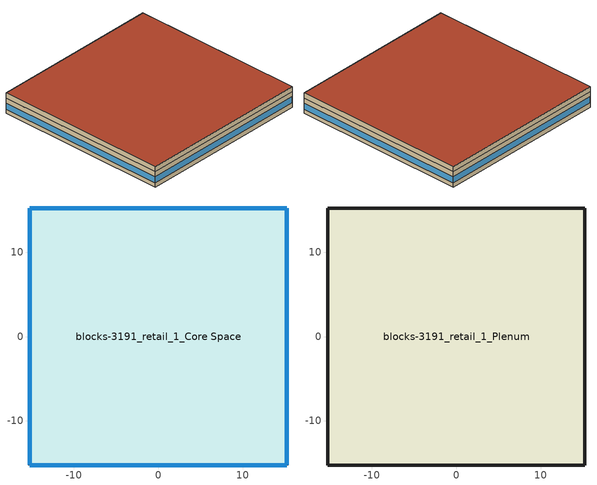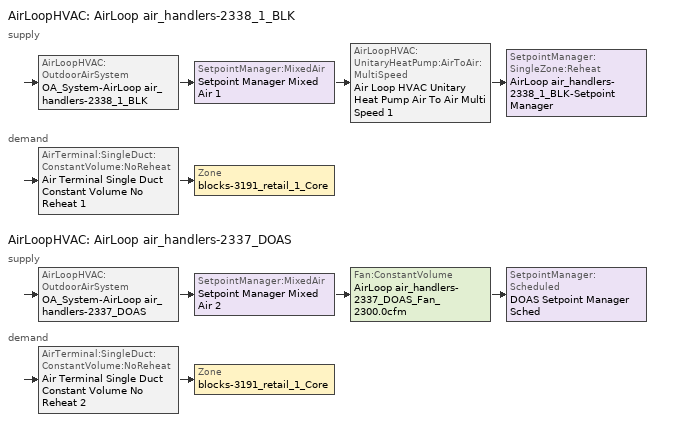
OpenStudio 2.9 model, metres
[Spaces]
blocks-3191_retail_1_Core Space
 floor ground (Construction Ffactor Ground Floor 2): -15.24,-15.24 -15.24,15.24 15.24,15.24 15.24,-15.24 z0
 wall outside (Siding_Steel_Frame_Wall): -15.24,15.24 -15.24,-15.24 15.24,-15.24 15.24,15.24 -15.24,15.24 z0:2.74
 window (fenestration_2.55521835_0.6_0.379): -15.24,15.21 -15.24,-15.21 / 15.21,15.24 -15.21,15.24 / 15.24,-15.21 15.24,15.21 / -15.21,-15.24 15.21,-15.24 z0.76:1.86
blocks-3191_retail_1_Plenum
 floor to blocks-3191_retail_1_Core Space: -15.24,-15.24 -15.24,15.24 15.24,15.24 15.24,-15.24 z2.74
 wall outside (Siding_Steel_Frame_Wall): -15.24,15.24 -15.24,-15.24 15.24,-15.24 15.24,15.24 -15.24,15.24 z2.74:3.66
 roof outside: 15.24,-15.24 15.24,15.24 -15.24,15.24 -15.24,-15.24 z3.66
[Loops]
AirLoopHVAC 'AirLoop air_handlers-2338_1_BLK'
 supply: AirLoopHVAC:OutdoorAirSystem 'OA_System-AirLoop air_handlers-2338_1_BLK' > SetpointManager:MixedAir 'Setpoint Manager Mixed Air 1' > AirLoopHVAC:UnitaryHeatPump:AirToAir:MultiSpeed 'Air Loop HVAC Unitary Heat Pump Air To Air Multi Speed 1' > SetpointManager:SingleZone:Reheat 'AirLoop air_handlers-2338_1_BLK-Setpoint Manager'
 demand: AirTerminal:SingleDuct:ConstantVolume:NoReheat 'Air Terminal Single Duct Constant Volume No Reheat 1' > Zone 'blocks-3191_retail_1_Core'
AirLoopHVAC 'AirLoop air_handlers-2337_DOAS'
 supply: AirLoopHVAC:OutdoorAirSystem 'OA_System-AirLoop air_handlers-2337_DOAS' > SetpointManager:MixedAir 'Setpoint Manager Mixed Air 2' > Fan:ConstantVolume 'AirLoop air_handlers-2337_DOAS_Fan_2300.0cfm' > SetpointManager:Scheduled 'DOAS Setpoint Manager Sched'
 demand: AirTerminal:SingleDuct:ConstantVolume:NoReheat 'Air Terminal Single Duct Constant Volume No Reheat 2' > Zone 'blocks-3191_retail_1_Core'
[Building]
TSPR Retail Test- Baseline same as Proposed: Default Construction Set=Default Construction Set 1
[Site]
Seattle Boeing Field  Isis_WA_USA: Latitude {deg}=47.68; Longitude {deg}=-122.25; Time Zone {hr}=-8; Elevation {m}=20
[Site:GroundTemperature:BuildingSurface]
19.527, 19.502, 19.536, 19.598, 20.002, 21.64, 22.225, 22.375, 21.449, 20.121, 19.802, 19.633
[Site:WaterMainsTemperature]
Calculation Method=Correlation; Annual Average Outdoor Air Temperature {C}=9.69; Maximum Difference In Monthly Average Outdoor Air Temperatures {deltaC}=28.1
[SizingPeriod:DesignDay] Barometric Pressure {Pa}=101085; Sky Clearness=0; Rain Indicator=0; Snow Indicator=0; Day of Month=21; Daylight Saving Time Indicator=0; Humidity Indicating Type=Wetbulb; Dry-Bulb Temperature Range Modifier Type=DefaultMultipliers; Daily Wet-Bulb Temperature Range {deltaC}=0
Name | Maximum Dry-Bulb Temperature {C} | Daily Dry-Bulb Temperature Range {deltaC} | Humidity Indicating Conditions at Maximum Dry-Bulb | Wind Speed {m/s} | Wind Direction {deg} | Month | Day Type | Solar Model Indicator | ASHRAE Taub | ASHRAE Taud
Seattle Boeing Field  Isis Ann Htg 99.6% Condns DB | -4.5 | 0 | -4.5 | 2.6 | 150 | 12 | WinterDesignDay | ASHRAEClearSky | 0 | 0
Seattle Boeing Field  Isis Ann Clg .4% Condns DB=>MWB | 30 | 10.2 | 18.7 | 4.5 | 320 | 8 | SummerDesignDay | ASHRAETau | 0.359 | 2.539
[ClimateZones]
Climate Zone Institution Name 1=ASHRAE; Climate Zone Document Name 1=ANSI/ASHRAE Standard 169; Climate Zone Document Year 1=2006; Climate Zone Value 1=4C; Climate Zone Institution Name 2=CEC; Climate Zone Document Name 2=California Climate Zone Descriptions; Climate Zone Document Year 2=1995
[Construction]
INT-FLOOR-TOPSIDE: 1/2IN Gypsum, 4IN CONCRETE HW, CP02 CARPET PAD
INT-FLOOR-UNDERSIDE: CP02 CARPET PAD, 4IN CONCRETE HW, 1/2IN Gypsum
Standard_Int-Wall: 1/2IN Gypsum, 1/2IN Gypsum
Siding_Steel_Frame_Wall: Wood Siding, Steel Frame Wall Insulation, 1/2IN Gypsum
IEAD_Metal_Deck: Roof Membrane, IEAD Roof Insulation, Metal Decking
fenestration_2.55521835_0.6_0.379: Glazing Layer
[Material] Thermal Absorptance=0.9
Name | Roughness | Thickness {m} | Conductivity {W/m-K} | Density {kg/m3} | Specific Heat {J/kg-K} | Solar Absorptance | Visible Absorptance
1/2IN Gypsum | Smooth | 0.0127 | 0.16 | 784.9 | 830 | 0.92 | 0.92
4IN CONCRETE HW | Rough | 0.1016 | 1.311 | 2240 | 836.8 | 0.7 | 0.7
Wood Siding | MediumSmooth | 0.01 | 0.11 | 544.62 | 1210 | 0.78 | 0.78
Steel Frame Wall Insulation | MediumRough | 0.148554 | 0.049 | 265 | 836.8 | 0.7 | 0.7
Roof Membrane | VeryRough | 0.0095 | 0.16 | 1121.29 | 1460 | 0.7 | 0.7
IEAD Roof Insulation | MediumRough | 0.316696 | 0.049 | 265 | 836.8 | 0.7 | 0.7
Metal Decking | MediumSmooth | 0.0015 | 45.006 | 7680 | 418.4 | 0.7 | 0.3
[Material:NoMass]
CP02 CARPET PAD: Roughness=VeryRough; Thermal Resistance {m2-K/W}=0.2165; Thermal Absorptance=0.9; Solar Absorptance=0.7; Visible Absorptance=0.8
[DefaultSurfaceConstructions]
Name | Floor Construction | Wall Construction | Roof Ceiling Construction
Default Surface Constructions 1 | INT-FLOOR-TOPSIDE | Standard_Int-Wall | INT-FLOOR-UNDERSIDE
Default Surface Constructions 2; Default Surface Constructions 3 | Construction Ffactor Ground Floor 1 |  | IEAD_Metal_Deck
[DefaultConstructionSet]
Name | Default Interior Surface Constructions | Default Exterior Surface Constructions | Default Ground Contact Surface Constructions
Default Construction Set 1 | Default Surface Constructions 1
Default Construction Set 2 |  | Default Surface Constructions 2 | Default Surface Constructions 3
[Construction:FfactorGroundFloor] F-Factor {W/m-K}=0.93474
Name | Area {m2} | PerimeterExposed {m}
Construction Ffactor Ground Floor 1 | 1 | 1
Construction Ffactor Ground Floor 2 | 929.0304 | 121.92
[WindowMaterial:SimpleGlazingSystem]
Glazing Layer: U-Factor {W/m2-K}=2.55522; Solar Heat Gain Coefficient=0.6; Visible Transmittance=0.379
[BuildingStory]
Story 1: Nominal Z Coordinate {m}=0; Nominal Floor to Floor Height {m}=3.6576
[Space] Default Construction Set=Default Construction Set 2; Building Story=Story 1
Name | Space Type | Thermal Zone | Part of Total Floor Area
blocks-3191_retail_1_Plenum | PNNL_TSPR_Retail_Top_Plenum | PNNL_TSPR_Retail_Top_Plenum | No
blocks-3191_retail_1_Core Space | PNNL_TSPR_Retail_Space_Type | blocks-3191_retail_1_Core
[ThermalZone] Use Ideal Air Loads=No
Name | Thermostat
blocks-3191_retail_1_Core | Thermostat Setpoint Dual Setpoint 1
PNNL_TSPR_Retail_Top_Plenum
[Sizing:Zone] Zone Cooling Design Supply Air Temperature Input Method=SupplyAirTemperature; Zone Cooling Design Supply Air Temperature {C}=14; Zone Cooling Design Supply Air Temperature Difference {deltaC}=11.11; Zone Heating Design Supply Air Temperature Input Method=SupplyAirTemperature; Zone Heating Design Supply Air Temperature {C}=40; Zone Heating Design Supply Air Temperature Difference {deltaC}=11.11; Zone Cooling Design Supply Air Humidity Ratio {kg-H2O/kg-air}=0.0085; Zone Heating Design Supply Air Humidity Ratio {kg-H2O/kg-air}=0.008; Cooling Design Air Flow Method=DesignDay; Heating Design Air Flow Method=DesignDay; Account for Dedicated Outdoor Air System=No; Dedicated Outdoor Air System Control Strategy=NeutralSupplyAir; Dedicated Outdoor Air Low Setpoint Temperature for Design {C}=autosize; Dedicated Outdoor Air High Setpoint Temperature for Design {C}=autosize
blocks-3191_retail_1_Core; PNNL_TSPR_Retail_Top_Plenum
[Zone equipment]
blocks-3191_retail_1_Core: Air Terminal Single Duct Constant Volume No Reheat 1, Air Terminal Single Duct Constant Volume No Reheat 2
[AirLoopHVAC] Availability Schedule=PNNL_TSPR_Retail_Hvac_Schedule; Design Supply Air Flow Rate {m3/s}=AutoSize
AirLoop air_handlers-2338_1_BLK; AirLoop air_handlers-2337_DOAS
[Sizing:System] Design Outdoor Air Flow Rate {m3/s}=Autosize; Central Heating Maximum System Air Flow Ratio=1; Preheat Design Temperature {C}=7; Preheat Design Humidity Ratio {kg-H2O/kg-Air}=0.008; Precool Design Temperature {C}=12.8; Precool Design Humidity Ratio {kg-H2O/kg-Air}=0.008; Sizing Option=NonCoincident; Central Cooling Design Supply Air Humidity Ratio {kg-H2O/kg-Air}=0.0085; Central Heating Design Supply Air Humidity Ratio {kg-H2O/kg-Air}=0.008; Cooling Design Air Flow Method=DesignDay; Cooling Design Air Flow Rate {m3/s}=0; Heating Design Air Flow Method=DesignDay; Heating Design Air Flow Rate {m3/s}=0; System Outdoor Air Method=ZoneSum; Zone Maximum Outdoor Air Fraction=1; Cooling Supply Air Flow Rate Per Floor Area {m3/s-m2}=0.00996765; Cooling Fraction of Autosized Cooling Supply Air Flow Rate=1; Cooling Supply Air Flow Rate Per Unit Cooling Capacity {m3/s-W}=3.94755e-05; Heating Supply Air Flow Rate Per Floor Area {m3/s-m2}=0.00996765; Heating Fraction of Autosized Heating Supply Air Flow Rate=1; Heating Fraction of Autosized Cooling Supply Air Flow Rate=1; Heating Supply Air Flow Rate Per Unit Heating Capacity {m3/s-W}=3.15882e-05; Cooling Design Capacity Method=CoolingDesignCapacity; Cooling Design Capacity {W}=autosize; Cooling Design Capacity Per Floor Area {W/m2}=234.7; Fraction of Autosized Cooling Design Capacity=1; Heating Design Capacity Method=HeatingDesignCapacity; Heating Design Capacity {W}=autosize; Heating Design Capacity Per Floor Area {W/m2}=157; Fraction of Autosized Heating Design Capacity=1; Central Cooling Capacity Control Method=OnOff
Name | Type of Load to Size On | Central Cooling Design Supply Air Temperature {C} | Central Heating Design Supply Air Temperature {C} | 100% Outdoor Air in Cooling | 100% Outdoor Air in Heating
AirLoop air_handlers-2338_1_BLK | Sensible | 12.8 | 40 | No | No
AirLoop air_handlers-2337_DOAS | VentilationRequirement | 15.56 | 15.56 | Yes | Yes
[Controller:OutdoorAir] Minimum Outdoor Air Flow Rate {m3/s}=0; Maximum Outdoor Air Flow Rate {m3/s}=Autosize; Economizer Control Action Type=ModulateFlow; Economizer Maximum Limit Enthalpy {J/kg}=64000; Economizer Minimum Limit Dry-Bulb Temperature {C}=-100; Minimum Limit Type=FixedMinimum; High Humidity Control=No; Heat Recovery Bypass Control Type=BypassWhenOAFlowGreaterThanMinimum
Name | Economizer Control Type | Economizer Maximum Limit Dry-Bulb Temperature {C} | Lockout Type | Minimum Outdoor Air Schedule | Maximum Fraction of Outdoor Air Schedule | Controller Mechanical Ventilation
Controller_OA-AirLoop air_handlers-2338_1_BLK | DifferentialDryBulb | 23 | LockoutWithHeating | PNNL_TSPR_Retail_Occupancy_Schedule | Economizer Efficiency Schedule | Controller_MV-AirLoop air_handlers-2338_1_BLK
Controller_OA-AirLoop air_handlers-2337_DOAS | NoEconomizer | 28 | NoLockout |  |  | Controller_MV-AirLoop air_handlers-2337_DOAS
[Controller:MechanicalVentilation] System Outdoor Air Method=ZoneSum
Name | Availability Schedule
Controller_MV-AirLoop air_handlers-2338_1_BLK | PNNL_TSPR_Retail_Occupancy_Schedule
Controller_MV-AirLoop air_handlers-2337_DOAS | Always On Discrete
[AirLoopHVAC:OutdoorAirSystem]
Name | Controller
OA_System-AirLoop air_handlers-2338_1_BLK | Controller_OA-AirLoop air_handlers-2338_1_BLK
OA_System-AirLoop air_handlers-2337_DOAS | Controller_OA-AirLoop air_handlers-2337_DOAS
[Fan:ConstantVolume] Availability Schedule=PNNL_TSPR_Retail_Hvac_Schedule; Maximum Flow Rate {m3/s}=AutoSize
Name | Fan Total Efficiency | Pressure Rise {Pa} | Motor Efficiency
AirLoop air_handlers-2338_1_BLK_Fan_9004.604cfm | 0.56225 | 622.873 | 0.865
AirLoop air_handlers-2337_DOAS_Fan_2300.0cfm | 0.5915 | 916.383 | 0.91
[Coil:Cooling:DX:MultiSpeed]
Coil Cooling DX Multi Speed 1: Availability Schedule=Always_On; Condenser Type=AirCooled; Apply Part Load Fraction to Speeds Greater than 1=No; Crankcase Heater Capacity {W}=0; Maximum Outdoor Dry-Bulb Temperature for Crankcase Heater Operation {C}=10; Basin Heater Capacity {W/K}=0; Basin Heater Setpoint Temperature {C}=2; Fuel Type=Electricity; Stage 1=Coil Cooling DX Multi Speed Stage Data 1; Stage 2=Coil Cooling DX Multi Speed Stage Data 1
[Coil:Cooling:DX:MultiSpeed:StageData]
Coil Cooling DX Multi Speed Stage Data 1: Gross Rated Total Cooling Capacity {W}=autosize; Gross Rated Sensible Heat Ratio=autosize; Gross Rated Cooling COP {W/W}=4.25; Rated Air Flow Rate {m3/s}=autosize; Rated Evaporator Fan Power Per Volume Flow Rate {W/(m3/s)}=773.3; Total Cooling Capacity Function of Temperature Curve=HPACCoolCapFT; Total Cooling Capacity Function of Flow Fraction Curve=HPACCoolCapFFF; Energy Input Ratio Function of Temperature Curve=HPACCOOLEIRFT; Energy Input Ratio Function of Flow Fraction Curve=HPACCOOLEIRFFF; Part Load Fraction Correlation Curve=HPACCOOLPLFFPLR; Nominal Time for Condensate Removal to Begin {s}=0; Ratio of Initial Moisture Evaporation Rate and Steady State Latent Capacity=0; Maximum Cycling Rate {cycles/hr}=0; Latent Capacity Time Constant {s}=0; Rated Waste Heat Fraction of Power Input=0.5; Waste Heat Function of Temperature Curve=Curve Biquadratic 1; Evaporative Condenser Effectiveness=0.9; Evaporative Condenser Air Flow Rate {m3/s}=autosize; Rated Evaporative Condenser Pump Power Consumption {W}=autosize
[Coil:Heating:DX:MultiSpeed]
Coil Heating DX Multi Speed 1: Availability Schedule=Always_On; Minimum Outdoor Dry-Bulb Temperature for Compressor Operation {C}=-12.22; Crankcase Heater Capacity {W}=30; Maximum Outdoor Dry-Bulb Temperature for Crankcase Heater Operation {C}=4.4; Defrost Energy Input Ratio Function of Temperature Curve=HPACCOOLEIRFT; Maximum Outdoor Dry-Bulb Temperature for Defrost Operation {C}=1.67; Defrost Strategy=ReverseCycle; Defrost Control=OnDemand; Defrost Time Period Fraction=0.058333; Resistive Defrost Heater Capacity {W}=autosize; Apply Part Load Fraction to Speeds Greater than 1=No; Fuel Type=Electricity; Region number for Calculating HSPF=4
[Coil:Heating:DX:MultiSpeed:StageData]
Gross Rated Heating Capacity {W}=autosize; Gross Rated Heating COP {W/W}=3.57; Rated Air Flow Rate {m3/s}=autosize; Rated Supply Air Fan Power Per Volume Flow Rate {W/(m3/s)}=773.3; Heating Capacity Function of Temperature Curve=HPACHeatCapFT; Heating Capacity Function of Flow Fraction Curve=HPACHeatCapFFF; Energy Input Ratio Function of Temperature Curve=HPACHeatEIRFT; Energy Input Ratio Function of Flow Fraction Curve=HPACHeatEIRFFF; Part Load Fraction Correlation Curve=HPACCOOLPLFFPLR; Rated Waste Heat Fraction of Power Input=0.2; Waste Heat Function of Temperature Curve=Curve Biquadratic 2
[Coil:Heating:Electric]
Coil Heating Electric 1: Availability Schedule=Always_On
[AirLoopHVAC:UnitaryHeatPump:AirToAir:MultiSpeed]
Air Loop HVAC Unitary Heat Pump Air To Air Multi Speed 1: Controlling Zone or Thermostat Location=blocks-3191_retail_1_Core; Supply Air Fan=AirLoop air_handlers-2338_1_BLK_Fan_9004.604cfm; Supply Air Fan Placement=BlowThrough; Supply Air Fan Operating Mode Schedule=Always_On; Heating Coil=Coil Heating DX Multi Speed 1; Minimum Outdoor Dry-Bulb Temperature for Compressor Operation {C}=-8; Cooling Coil=Coil Cooling DX Multi Speed 1; Supplemental Heating Coil=Coil Heating Electric 1; Maximum Supply Air Temperature from Supplemental Heater {C}=autosize; Maximum Outdoor Dry-Bulb Temperature for Supplemental Heater Operation {C}=4.4; Auxiliary On-Cycle Electric Power {W}=0; Auxiliary Off-Cycle Electric Power {W}=0; Design Heat Recovery Water Flow Rate {m3/s}=0; Maximum Temperature for Heat Recovery {C}=80; Supply Air Flow Rate When No Cooling or Heating is Needed {m3/s}=autosize; Number of Speeds for Heating=2; Number of Speeds for Cooling=2; Speed 1 Supply Air Flow Rate During Heating Operation {m3/s}=autosize; Speed 2 Supply Air Flow Rate During Heating Operation {m3/s}=autosize; Speed 3 Supply Air Flow Rate During Heating Operation {m3/s}=autosize; Speed 4 Supply Air Flow Rate During Heating Operation {m3/s}=autosize; Speed 1 Supply Air Flow Rate During Cooling Operation {m3/s}=autosize; Speed 2 Supply Air Flow Rate During Cooling Operation {m3/s}=autosize; Speed 3 Supply Air Flow Rate During Cooling Operation {m3/s}=autosize; Speed 4 Supply Air Flow Rate During Cooling Operation {m3/s}=autosize
[AirTerminal:SingleDuct:ConstantVolume:NoReheat] Availability Schedule=Always_On; Maximum Air Flow Rate {m3/s}=AutoSize
Air Terminal Single Duct Constant Volume No Reheat 1; Air Terminal Single Duct Constant Volume No Reheat 2
[SetpointManager:MixedAir] Control Variable=Temperature
Setpoint Manager Mixed Air 1; Setpoint Manager Mixed Air 2; Setpoint Manager Mixed Air 3
[SetpointManager:SingleZone:Reheat]
AirLoop air_handlers-2338_1_BLK-Setpoint Manager: Minimum Supply Air Temperature {C}=12.8; Maximum Supply Air Temperature {C}=40; Control Zone=blocks-3191_retail_1_Core
[DesignSpecification:OutdoorAir]
PNNL_TSPR_Retail_Outdoor_Air: Outdoor Air Flow per Floor Area {m3/s-m2}=0.0011684
[SetpointManager:Scheduled]
DOAS Setpoint Manager Sched: Control Variable=Temperature; Schedule=DOAS Compact Sched - 60.0 F
[HeatExchanger:AirToAir:SensibleAndLatent]
ERV-AirLoop air_handlers-2337_DOAS: Availability Schedule=Always On Discrete; Nominal Supply Air Flow Rate {m3/s}=autosize; Sensible Effectiveness at 100% Heating Air Flow=0.7; Latent Effectiveness at 100% Heating Air Flow=0; Sensible Effectiveness at 75% Heating Air Flow=0.7; Latent Effectiveness at 75% Heating Air Flow=0; Sensible Effectiveness at 100% Cooling Air Flow=0.7; Latent Effectiveness at 100% Cooling Air Flow=0; Sensible Effectiveness at 75% Cooling Air Flow=0.7; Latent Effectiveness at 75% Cooling Air Flow=0; Nominal Electric Power {W}=0; Supply Air Outlet Temperature Control=Yes; Heat Exchanger Type=Plate; Frost Control Type=None; Threshold Temperature {C}=1.7; Economizer Lockout=Yes
[SpaceType]
Name | Default Schedule Set | Design Specification Outdoor Air Object
PNNL_TSPR_Retail_Space_Type | PNNL_TSPR_Retail_Space_Type_Default_Schedule_Set | PNNL_TSPR_Retail_Outdoor_Air
PNNL_TSPR_Retail_Top_Plenum | Default Schedule Set 1
[DefaultScheduleSet] Infiltration Schedule=PNNL_TSPR_Retail_Infiltration_Schedule
Name | Number of People Schedule | People Activity Level Schedule | Lighting Schedule | Electric Equipment Schedule | Hot Water Equipment Schedule | Other Equipment Schedule
PNNL_TSPR_Retail_Space_Type_Default_Schedule_Set | PNNL_TSPR_Retail_Occupancy_Schedule | PNNL_TSPR_Retail_Activity_Schedule | PNNL_TSPR_Retail_Lighting_Schedule | PNNL_TSPR_Retail_Plug_And_Process_Schedule | PNNL_TSPR_Retail_Service_Water_Heating_Schedule | PNNL_TSPR_Retail_Elevator_Schedule
Default Schedule Set 1
[People]
PNNL_TSPR_Retail_Occupants: People Definition=PNNL_TSPR_Retail_Occupants_Definition; Space or SpaceType=PNNL_TSPR_Retail_Space_Type; Activity Level Schedule=PNNL_TSPR_Retail_Activity_Schedule; Multiplier=1
[People:Definition]
PNNL_TSPR_Retail_Occupants_Definition: Number of People Calculation Method=Area/Person; Space Floor Area per Person {m2/person}=6.2245; Fraction Radiant=0.3; Sensible Heat Fraction=0.513514
[Lights] Fraction Replaceable=1
Name | Lights Definition | Space or SpaceType | Schedule
PNNL_TSPR_Retail_Lights | PNNL_TSPR_Retail_Lights_Definition | PNNL_TSPR_Retail_Space_Type
PNNL_TSPR_Retail_Lights 1 | Lights_Definition_10.873 | blocks-3191_retail_1_Core Space | PNNL_TSPR_Retail_Lighting_Schedule
[Lights:Definition] Design Level Calculation Method=Watts/Area; Fraction Radiant=0.37; Fraction Visible=0.18
Name | Watts per Space Floor Area {W/m2} | Return Air Fraction
PNNL_TSPR_Retail_Lights_Definition | 0 | 0
Lights_Definition_10.873 | 10.8726
[ElectricEquipment]
PNNL_TSPR_Retail_Plug_Loads: Electric Equipment Definition=PNNL_TSPR_Retail_Plug_Loads_Definition; Space or SpaceType=PNNL_TSPR_Retail_Space_Type
[ElectricEquipment:Definition]
PNNL_TSPR_Retail_Plug_Loads_Definition: Design Level Calculation Method=Watts/Area; Watts per Space Floor Area {W/m2}=3.22917; Fraction Latent=0; Fraction Radiant=0.3; Fraction Lost=0
[SpaceInfiltration:DesignFlowRate] Design Flow Rate Calculation Method=Flow/ExteriorArea; Constant Term Coefficient=0; Velocity Term Coefficient=0.224
Name | Space or SpaceType | Flow per Exterior Surface Area {m3/s-m2}
PNNL_TSPR_Retail_Infiltration | PNNL_TSPR_Retail_Space_Type | 0.000227584
PNNL_TSPR_Retail_Infiltration 1 | PNNL_TSPR_Retail_Top_Plenum | 2.4384e-05
[ThermostatSetpoint:DualSetpoint]
Thermostat Setpoint Dual Setpoint 1: Heating Setpoint Temperature Schedule=PNNL_TSPR_Retail_Heating_Schedule; Cooling Setpoint Temperature Schedule=PNNL_TSPR_Retail_Cooling_Schedule
[AvailabilityManager:NightCycle]
Availability Manager Night Cycle 1: Applicability Schedule=Always_On; Fan Schedule=PNNL_TSPR_Retail_Hvac_Schedule; Control Type=CycleOnAny; Thermostat Tolerance {deltaC}=0.2; Cycling Run Time {s}=3600
[Schedule:Ruleset]
Name | Default Day Schedule | Summer Design Day Schedule | Winter Design Day Schedule
Always_On | Always_On_Default | Always_On_Summer_Design_Day | Always_On_Winter_Design_Day
PNNL_TSPR_Retail_Hvac_Schedule | PNNL_TSPR_Retail_Hvac_Schedule_Week_Day | PNNL_TSPR_Retail_Hvac_Schedule_Summer_Design_Day | PNNL_TSPR_Retail_Hvac_Schedule_Winter_Design_Day
PNNL_TSPR_Retail_Occupancy_Schedule | PNNL_TSPR_Retail_Occupancy_Schedule_Week_Day | PNNL_TSPR_Retail_Occupancy_Schedule_Summer_Design_Day | PNNL_TSPR_Retail_Occupancy_Schedule_Winter_Design_Day
PNNL_TSPR_Retail_Activity_Schedule | PNNL_TSPR_Retail_Activity_Schedule_Week_Day | PNNL_TSPR_Retail_Activity_Schedule_Summer_Design_Day | PNNL_TSPR_Retail_Activity_Schedule_Winter_Design_Day
PNNL_TSPR_Retail_Lighting_Schedule | PNNL_TSPR_Retail_Lighting_Schedule_Week_Day | PNNL_TSPR_Retail_Lighting_Schedule_Summer_Design_Day | PNNL_TSPR_Retail_Lighting_Schedule_Winter_Design_Day
PNNL_TSPR_Retail_Plug_And_Process_Schedule | PNNL_TSPR_Retail_Plug_And_Process_Schedule_Week_Day | PNNL_TSPR_Retail_Plug_And_Process_Schedule_Summer_Design_Day | PNNL_TSPR_Retail_Plug_And_Process_Schedule_Winter_Design_Day
PNNL_TSPR_Retail_Service_Water_Heating_Schedule | PNNL_TSPR_Retail_Service_Water_Heating_Schedule_Week_Day | PNNL_TSPR_Retail_Service_Water_Heating_Schedule_Summer_Design_Day | PNNL_TSPR_Retail_Service_Water_Heating_Schedule_Winter_Design_Day
PNNL_TSPR_Retail_Infiltration_Schedule | PNNL_TSPR_Retail_Infiltration_Schedule_Week_Day | PNNL_TSPR_Retail_Infiltration_Schedule_Summer_Design_Day | PNNL_TSPR_Retail_Infiltration_Schedule_Winter_Design_Day
PNNL_TSPR_Retail_Elevator_Schedule | PNNL_TSPR_Retail_Elevator_Schedule_Week_Day | PNNL_TSPR_Retail_Elevator_Schedule_Summer_Design_Day | PNNL_TSPR_Retail_Elevator_Schedule_Winter_Design_Day
PNNL_TSPR_Retail_Heating_Schedule | PNNL_TSPR_Retail_Heating_Schedule_Week_Day | PNNL_TSPR_Retail_Heating_Schedule_Summer_Design_Day | PNNL_TSPR_Retail_Heating_Schedule_Winter_Design_Day
PNNL_TSPR_Retail_Cooling_Schedule | PNNL_TSPR_Retail_Cooling_Schedule_Week_Day | PNNL_TSPR_Retail_Cooling_Schedule_Summer_Design_Day | PNNL_TSPR_Retail_Cooling_Schedule_Winter_Design_Day
[Schedule:Day]
Always_On_Default; Always_On_Winter_Design_Day; Always_On_Summer_Design_Day: 24, 0, 1
PNNL_TSPR_Retail_Hvac_Schedule_Week_Day; PNNL_TSPR_Retail_Hvac_Schedule_Summer_Design_Day: 1, 0, 0, 2, 0, 0, 3, 0, 0, 4, 0, 0, 5, 0, 0, 6, 0, 0, 7, 0, 0, 8, 0, 1, 9, 0, 1, 10, 0, 1, 11, 0, 1, 12, 0, 1, 13, 0, 1, 14, 0, 1, 15, 0, 1, 16, 0, 1, 17, 0, 1, 18, 0, 1, 19, 0, 1, 20, 0, 1, 21, 0, 1, 22, 0, 1, 23, 0, 0, 24, 0, 0
PNNL_TSPR_Retail_Hvac_Schedule_Winter_Design_Day; PNNL_TSPR_Retail_Hvac_Schedule_Saturday: 1, 0, 0, 2, 0, 0, 3, 0, 0, 4, 0, 0, 5, 0, 0, 6, 0, 0, 7, 0, 0, 8, 0, 1, 9, 0, 1, 10, 0, 1, 11, 0, 1, 12, 0, 1, 13, 0, 1, 14, 0, 1, 15, 0, 1, 16, 0, 1, 17, 0, 1, 18, 0, 1, 19, 0, 1, 20, 0, 1, 21, 0, 1, 22, 0, 1, 23, 0, 1, 24, 0, 0
PNNL_TSPR_Retail_Hvac_Schedule_Sunday: 1, 0, 0, 2, 0, 0, 3, 0, 0, 4, 0, 0, 5, 0, 0, 6, 0, 0, 7, 0, 0, 8, 0, 0, 9, 0, 0, 10, 0, 1, 11, 0, 1, 12, 0, 1, 13, 0, 1, 14, 0, 1, 15, 0, 1, 16, 0, 1, 17, 0, 1, 18, 0, 1, 19, 0, 1, 20, 0, 1, 21, 0, 0, 22, 0, 0, 23, 0, 0, 24, 0, 0
PNNL_TSPR_Retail_Occupancy_Schedule_Week_Day: 1, 0, 0, 2, 0, 0, 3, 0, 0, 4, 0, 0, 5, 0, 0, 6, 0, 0, 7, 0, 0, 8, 0, 0, 9, 0, 0.1, 10, 0, 0.2, 11, 0, 0.5, 12, 0, 0.5, 13, 0, 0.7, 14, 0, 0.7, 15, 0, 0.7, 16, 0, 0.7, 17, 0, 0.8, 18, 0, 0.7, 19, 0, 0.5, 20, 0, 0.5, 21, 0, 0.3, 22, 0, 0.3, 23, 0, 0, 24, 0, 0
PNNL_TSPR_Retail_Occupancy_Schedule_Summer_Design_Day; PNNL_TSPR_Retail_Lighting_Schedule_Summer_Design_Day; PNNL_TSPR_Retail_Plug_And_Process_Schedule_Summer_Design_Day: 1, 0, 1, 2, 0, 1, 3, 0, 1, 4, 0, 1, 5, 0, 1, 6, 0, 1, 7, 0, 1, 8, 0, 1, 9, 0, 1, 10, 0, 1, 11, 0, 1, 12, 0, 1, 13, 0, 1, 14, 0, 1, 15, 0, 1, 16, 0, 1, 17, 0, 1, 18, 0, 1, 19, 0, 1, 20, 0, 1, 21, 0, 1, 22, 0, 1, 23, 0, 1, 24, 0, 1
PNNL_TSPR_Retail_Occupancy_Schedule_Winter_Design_Day; PNNL_TSPR_Retail_Lighting_Schedule_Winter_Design_Day; PNNL_TSPR_Retail_Plug_And_Process_Schedule_Winter_Design_Day: 1, 0, 0, 2, 0, 0, 3, 0, 0, 4, 0, 0, 5, 0, 0, 6, 0, 0, 7, 0, 0, 8, 0, 0, 9, 0, 0, 10, 0, 0, 11, 0, 0, 12, 0, 0, 13, 0, 0, 14, 0, 0, 15, 0, 0, 16, 0, 0, 17, 0, 0, 18, 0, 0, 19, 0, 0, 20, 0, 0, 21, 0, 0, 22, 0, 0, 23, 0, 0, 24, 0, 0
PNNL_TSPR_Retail_Occupancy_Schedule_Sunday: 1, 0, 0, 2, 0, 0, 3, 0, 0, 4, 0, 0, 5, 0, 0, 6, 0, 0, 7, 0, 0, 8, 0, 0, 9, 0, 0, 10, 0, 0, 11, 0, 0.1, 12, 0, 0.2, 13, 0, 0.2, 14, 0, 0.4, 15, 0, 0.4, 16, 0, 0.4, 17, 0, 0.4, 18, 0, 0.4, 19, 0, 0.2, 20, 0, 0.1, 21, 0, 0, 22, 0, 0, 23, 0, 0, 24, 0, 0
PNNL_TSPR_Retail_Occupancy_Schedule_Saturday: 1, 0, 0, 2, 0, 0, 3, 0, 0, 4, 0, 0, 5, 0, 0, 6, 0, 0, 7, 0, 0, 8, 0, 0, 9, 0, 0.1, 10, 0, 0.2, 11, 0, 0.5, 12, 0, 0.6, 13, 0, 0.8, 14, 0, 0.8, 15, 0, 0.8, 16, 0, 0.8, 17, 0, 0.8, 18, 0, 0.8, 19, 0, 0.6, 20, 0, 0.2, 21, 0, 0.2, 22, 0, 0.2, 23, 0, 0.1, 24, 0, 0
PNNL_TSPR_Retail_Activity_Schedule_Week_Day; PNNL_TSPR_Retail_Activity_Schedule_Summer_Design_Day; PNNL_TSPR_Retail_Activity_Schedule_Winter_Design_Day; PNNL_TSPR_Retail_Activity_Schedule_Sunday; PNNL_TSPR_Retail_Activity_Schedule_Saturday: 1, 0, 132, 2, 0, 132, 3, 0, 132, 4, 0, 132, 5, 0, 132, 6, 0, 132, 7, 0, 132, 8, 0, 132, 9, 0, 132, 10, 0, 132, 11, 0, 132, 12, 0, 132, 13, 0, 132, 14, 0, 132, 15, 0, 132, 16, 0, 132, 17, 0, 132, 18, 0, 132, 19, 0, 132, 20, 0, 132, 21, 0, 132, 22, 0, 132, 23, 0, 132, 24, 0, 132
PNNL_TSPR_Retail_Lighting_Schedule_Week_Day: 1, 0, 0.05, 2, 0, 0.05, 3, 0, 0.05, 4, 0, 0.05, 5, 0, 0.05, 6, 0, 0.05, 7, 0, 0.05, 8, 0, 0.05, 9, 0, 0.2, 10, 0, 0.4, 11, 0, 0.9, 12, 0, 0.9, 13, 0, 0.9, 14, 0, 0.9, 15, 0, 0.9, 16, 0, 0.9, 17, 0, 0.9, 18, 0, 0.9, 19, 0, 0.9, 20, 0, 0.5, 21, 0, 0.5, 22, 0, 0.5, 23, 0, 0.2, 24, 0, 0.05
PNNL_TSPR_Retail_Lighting_Schedule_Sunday: 1, 0, 0.05, 2, 0, 0.05, 3, 0, 0.05, 4, 0, 0.05, 5, 0, 0.05, 6, 0, 0.05, 7, 0, 0.05, 8, 0, 0.05, 9, 0, 0.05, 10, 0, 0.05, 11, 0, 0.1, 12, 0, 0.4, 13, 0, 0.4, 14, 0, 0.6, 15, 0, 0.6, 16, 0, 0.6, 17, 0, 0.6, 18, 0, 0.6, 19, 0, 0.4, 20, 0, 0.2, 21, 0, 0.05, 22, 0, 0.05, 23, 0, 0.05, 24, 0, 0.05
PNNL_TSPR_Retail_Lighting_Schedule_Saturday: 1, 0, 0.05, 2, 0, 0.05, 3, 0, 0.05, 4, 0, 0.05, 5, 0, 0.05, 6, 0, 0.05, 7, 0, 0.05, 8, 0, 0.05, 9, 0, 0.1, 10, 0, 0.3, 11, 0, 0.6, 12, 0, 0.9, 13, 0, 0.9, 14, 0, 0.9, 15, 0, 0.9, 16, 0, 0.9, 17, 0, 0.9, 18, 0, 0.9, 19, 0, 0.9, 20, 0, 0.5, 21, 0, 0.3, 22, 0, 0.3, 23, 0, 0.1, 24, 0, 0.05
PNNL_TSPR_Retail_Plug_And_Process_Schedule_Week_Day: 1, 0, 0.2, 2, 0, 0.2, 3, 0, 0.2, 4, 0, 0.2, 5, 0, 0.2, 6, 0, 0.2, 7, 0, 0.2, 8, 0, 0.2, 9, 0, 0.4, 10, 0, 0.6, 11, 0, 0.9, 12, 0, 0.9, 13, 0, 0.9, 14, 0, 0.9, 15, 0, 0.9, 16, 0, 0.9, 17, 0, 0.9, 18, 0, 0.9, 19, 0, 0.9, 20, 0, 0.9, 21, 0, 0.7, 22, 0, 0.7, 23, 0, 0.2, 24, 0, 0.2
PNNL_TSPR_Retail_Plug_And_Process_Schedule_Sunday: 1, 0, 0.15, 2, 0, 0.15, 3, 0, 0.15, 4, 0, 0.15, 5, 0, 0.15, 6, 0, 0.15, 7, 0, 0.15, 8, 0, 0.15, 9, 0, 0.15, 10, 0, 0.15, 11, 0, 0.3, 12, 0, 0.6, 13, 0, 0.6, 14, 0, 0.8, 15, 0, 0.8, 16, 0, 0.8, 17, 0, 0.8, 18, 0, 0.8, 19, 0, 0.6, 20, 0, 0.4, 21, 0, 0.15, 22, 0, 0.15, 23, 0, 0.15, 24, 0, 0.15
PNNL_TSPR_Retail_Plug_And_Process_Schedule_Saturday: 1, 0, 0.15, 2, 0, 0.15, 3, 0, 0.15, 4, 0, 0.15, 5, 0, 0.15, 6, 0, 0.15, 7, 0, 0.15, 8, 0, 0.15, 9, 0, 0.3, 10, 0, 0.5, 11, 0, 0.8, 12, 0, 0.9, 13, 0, 0.9, 14, 0, 0.9, 15, 0, 0.9, 16, 0, 0.9, 17, 0, 0.9, 18, 0, 0.9, 19, 0, 0.9, 20, 0, 0.7, 21, 0, 0.5, 22, 0, 0.5, 23, 0, 0.3, 24, 0, 0.15
PNNL_TSPR_Retail_Service_Water_Heating_Schedule_Week_Day; PNNL_TSPR_Retail_Service_Water_Heating_Schedule_Summer_Design_Day: 1, 0, 0, 2, 0, 0, 3, 0, 0, 4, 0, 0, 5, 0, 0, 6, 0, 0, 7, 0, 0, 8, 0, 0, 9, 0, 0.15, 10, 0, 0.23, 11, 0, 0.32, 12, 0, 0.41, 13, 0, 0.57, 14, 0, 0.62, 15, 0, 0.61, 16, 0, 0.5, 17, 0, 0.45, 18, 0, 0.46, 19, 0, 0.47, 20, 0, 0.42, 21, 0, 0.34, 22, 0, 0.33, 23, 0, 0, 24, 0, 0
PNNL_TSPR_Retail_Service_Water_Heating_Schedule_Winter_Design_Day; PNNL_TSPR_Retail_Service_Water_Heating_Schedule_Saturday: 1, 0, 0, 2, 0, 0, 3, 0, 0, 4, 0, 0, 5, 0, 0, 6, 0, 0, 7, 0, 0, 8, 0, 0, 9, 0, 0.2, 10, 0, 0.24, 11, 0, 0.27, 12, 0, 0.42, 13, 0, 0.54, 14, 0, 0.59, 15, 0, 0.6, 16, 0, 0.49, 17, 0, 0.48, 18, 0, 0.47, 19, 0, 0.46, 20, 0, 0.44, 21, 0, 0.36, 22, 0, 0.29, 23, 0, 0.22, 24, 0, 0
PNNL_TSPR_Retail_Service_Water_Heating_Schedule_Sunday: 1, 0, 0, 2, 0, 0, 3, 0, 0, 4, 0, 0, 5, 0, 0, 6, 0, 0, 7, 0, 0, 8, 0, 0, 9, 0, 0, 10, 0, 0, 11, 0, 0.14, 12, 0, 0.29, 13, 0, 0.31, 14, 0, 0.36, 15, 0, 0.36, 16, 0, 0.34, 17, 0, 0.35, 18, 0, 0.37, 19, 0, 0.34, 20, 0, 0.25, 21, 0, 0, 22, 0, 0, 23, 0, 0, 24, 0, 0
PNNL_TSPR_Retail_Infiltration_Schedule_Week_Day; PNNL_TSPR_Retail_Infiltration_Schedule_Summer_Design_Day: 1, 0, 1, 2, 0, 1, 3, 0, 1, 4, 0, 1, 5, 0, 1, 6, 0, 1, 7, 0, 1, 8, 0, 0.25, 9, 0, 0.25, 10, 0, 0.25, 11, 0, 0.25, 12, 0, 0.25, 13, 0, 0.25, 14, 0, 0.25, 15, 0, 0.25, 16, 0, 0.25, 17, 0, 0.25, 18, 0, 0.25, 19, 0, 0.25, 20, 0, 0.25, 21, 0, 0.25, 22, 0, 0.25, 23, 0, 1, 24, 0, 1
PNNL_TSPR_Retail_Infiltration_Schedule_Winter_Design_Day; PNNL_TSPR_Retail_Infiltration_Schedule_Saturday: 1, 0, 1, 2, 0, 1, 3, 0, 1, 4, 0, 1, 5, 0, 1, 6, 0, 1, 7, 0, 1, 8, 0, 0.25, 9, 0, 0.25, 10, 0, 0.25, 11, 0, 0.25, 12, 0, 0.25, 13, 0, 0.25, 14, 0, 0.25, 15, 0, 0.25, 16, 0, 0.25, 17, 0, 0.25, 18, 0, 0.25, 19, 0, 0.25, 20, 0, 0.25, 21, 0, 0.25, 22, 0, 0.25, 23, 0, 0.25, 24, 0, 1
PNNL_TSPR_Retail_Infiltration_Schedule_Sunday: 1, 0, 1, 2, 0, 1, 3, 0, 1, 4, 0, 1, 5, 0, 1, 6, 0, 1, 7, 0, 1, 8, 0, 1, 9, 0, 1, 10, 0, 0.25, 11, 0, 0.25, 12, 0, 0.25, 13, 0, 0.25, 14, 0, 0.25, 15, 0, 0.25, 16, 0, 0.25, 17, 0, 0.25, 18, 0, 0.25, 19, 0, 0.25, 20, 0, 0.25, 21, 0, 1, 22, 0, 1, 23, 0, 1, 24, 0, 1
PNNL_TSPR_Retail_Elevator_Schedule_Week_Day: 1, 0, 0, 2, 0, 0, 3, 0, 0, 4, 0, 0, 5, 0, 0, 6, 0, 0, 7, 0, 0, 8, 0, 0, 9, 0, 0.12, 10, 0, 0.22, 11, 0, 0.64, 12, 0, 0.74, 13, 0, 0.68, 14, 0, 0.68, 15, 0, 0.71, 16, 0, 0.72, 17, 0, 0.72, 18, 0, 0.73, 19, 0, 0.68, 20, 0, 0.68, 21, 0, 0.58, 22, 0, 0.54, 23, 0, 0, 24, 0, 0
PNNL_TSPR_Retail_Elevator_Schedule_Summer_Design_Day; PNNL_TSPR_Retail_Elevator_Schedule_Winter_Design_Day: 24, 0, 0
PNNL_TSPR_Retail_Elevator_Schedule_Sunday: 1, 0, 0, 2, 0, 0, 3, 0, 0, 4, 0, 0, 5, 0, 0, 6, 0, 0, 7, 0, 0, 8, 0, 0, 9, 0, 0, 10, 0, 0, 11, 0, 0.11, 12, 0, 0.13, 13, 0, 0.35, 14, 0, 0.37, 15, 0, 0.37, 16, 0, 0.39, 17, 0, 0.41, 18, 0, 0.38, 19, 0, 0.34, 20, 0, 0.03, 21, 0, 0, 22, 0, 0, 23, 0, 0, 24, 0, 0
PNNL_TSPR_Retail_Elevator_Schedule_Saturday: 1, 0, 0, 2, 0, 0, 3, 0, 0, 4, 0, 0, 5, 0, 0, 6, 0, 0, 7, 0, 0, 8, 0, 0, 9, 0, 0.09, 10, 0, 0.21, 11, 0, 0.56, 12, 0, 0.66, 13, 0, 0.68, 14, 0, 0.68, 15, 0, 0.69, 16, 0, 0.7, 17, 0, 0.69, 18, 0, 0.66, 19, 0, 0.58, 20, 0, 0.47, 21, 0, 0.43, 22, 0, 0.43, 23, 0, 0.08, 24, 0, 0
PNNL_TSPR_Retail_Heating_Schedule_Week_Day; PNNL_TSPR_Retail_Heating_Schedule_Winter_Design_Day: 1, 0, 15.5556, 2, 0, 15.5556, 3, 0, 15.5556, 4, 0, 15.5556, 5, 0, 15.5556, 6, 0, 15.5556, 7, 0, 15.5556, 8, 0, 18.3333, 9, 0, 21.1111, 10, 0, 21.1111, 11, 0, 21.1111, 12, 0, 21.1111, 13, 0, 21.1111, 14, 0, 21.1111, 15, 0, 21.1111, 16, 0, 21.1111, 17, 0, 21.1111, 18, 0, 21.1111, 19, 0, 21.1111, 20, 0, 21.1111, 21, 0, 21.1111, 22, 0, 21.1111, 23, 0, 15.5556, 24, 0, 15.5556
PNNL_TSPR_Retail_Heating_Schedule_Summer_Design_Day: 1, 0, 15.5556, 2, 0, 15.5556, 3, 0, 15.5556, 4, 0, 15.5556, 5, 0, 15.5556, 6, 0, 15.5556, 7, 0, 15.5556, 8, 0, 15.5556, 9, 0, 15.5556, 10, 0, 15.5556, 11, 0, 15.5556, 12, 0, 15.5556, 13, 0, 15.5556, 14, 0, 15.5556, 15, 0, 15.5556, 16, 0, 15.5556, 17, 0, 15.5556, 18, 0, 15.5556, 19, 0, 15.5556, 20, 0, 15.5556, 21, 0, 15.5556, 22, 0, 15.5556, 23, 0, 15.5556, 24, 0, 15.5556
PNNL_TSPR_Retail_Heating_Schedule_Sunday: 1, 0, 15.5556, 2, 0, 15.5556, 3, 0, 15.5556, 4, 0, 15.5556, 5, 0, 15.5556, 6, 0, 15.5556, 7, 0, 15.5556, 8, 0, 15.5556, 9, 0, 15.5556, 10, 0, 18.3333, 11, 0, 21.1111, 12, 0, 21.1111, 13, 0, 21.1111, 14, 0, 21.1111, 15, 0, 21.1111, 16, 0, 21.1111, 17, 0, 21.1111, 18, 0, 21.1111, 19, 0, 21.1111, 20, 0, 21.1111, 21, 0, 15.5556, 22, 0, 15.5556, 23, 0, 15.5556, 24, 0, 15.5556
PNNL_TSPR_Retail_Heating_Schedule_Saturday: 1, 0, 15.5556, 2, 0, 15.5556, 3, 0, 15.5556, 4, 0, 15.5556, 5, 0, 15.5556, 6, 0, 15.5556, 7, 0, 15.5556, 8, 0, 18.3333, 9, 0, 21.1111, 10, 0, 21.1111, 11, 0, 21.1111, 12, 0, 21.1111, 13, 0, 21.1111, 14, 0, 21.1111, 15, 0, 21.1111, 16, 0, 21.1111, 17, 0, 21.1111, 18, 0, 21.1111, 19, 0, 21.1111, 20, 0, 21.1111, 21, 0, 21.1111, 22, 0, 21.1111, 23, 0, 21.1111, 24, 0, 15.5556
PNNL_TSPR_Retail_Cooling_Schedule_Week_Day; PNNL_TSPR_Retail_Cooling_Schedule_Summer_Design_Day: 1, 0, 29.4444, 2, 0, 29.4444, 3, 0, 29.4444, 4, 0, 29.4444, 5, 0, 29.4444, 6, 0, 29.4444, 7, 0, 29.4444, 8, 0, 26.6667, 9, 0, 23.8889, 10, 0, 23.8889, 11, 0, 23.8889, 12, 0, 23.8889, 13, 0, 23.8889, 14, 0, 23.8889, 15, 0, 23.8889, 16, 0, 23.8889, 17, 0, 23.8889, 18, 0, 23.8889, 19, 0, 23.8889, 20, 0, 23.8889, 21, 0, 23.8889, 22, 0, 23.8889, 23, 0, 29.4444, 24, 0, 29.4444
PNNL_TSPR_Retail_Cooling_Schedule_Winter_Design_Day: 1, 0, 29.4444, 2, 0, 29.4444, 3, 0, 29.4444, 4, 0, 29.4444, 5, 0, 29.4444, 6, 0, 29.4444, 7, 0, 29.4444, 8, 0, 29.4444, 9, 0, 29.4444, 10, 0, 29.4444, 11, 0, 29.4444, 12, 0, 29.4444, 13, 0, 29.4444, 14, 0, 29.4444, 15, 0, 29.4444, 16, 0, 29.4444, 17, 0, 29.4444, 18, 0, 29.4444, 19, 0, 29.4444, 20, 0, 29.4444, 21, 0, 29.4444, 22, 0, 29.4444, 23, 0, 29.4444, 24, 0, 29.4444
PNNL_TSPR_Retail_Cooling_Schedule_Sunday: 1, 0, 29.4444, 2, 0, 29.4444, 3, 0, 29.4444, 4, 0, 29.4444, 5, 0, 29.4444, 6, 0, 29.4444, 7, 0, 29.4444, 8, 0, 29.4444, 9, 0, 29.4444, 10, 0, 26.6667, 11, 0, 23.8889, 12, 0, 23.8889, 13, 0, 23.8889, 14, 0, 23.8889, 15, 0, 23.8889, 16, 0, 23.8889, 17, 0, 23.8889, 18, 0, 23.8889, 19, 0, 23.8889, 20, 0, 23.8889, 21, 0, 29.4444, 22, 0, 29.4444, 23, 0, 29.4444, 24, 0, 29.4444
PNNL_TSPR_Retail_Cooling_Schedule_Saturday: 1, 0, 29.4444, 2, 0, 29.4444, 3, 0, 29.4444, 4, 0, 29.4444, 5, 0, 29.4444, 6, 0, 29.4444, 7, 0, 29.4444, 8, 0, 26.6667, 9, 0, 23.8889, 10, 0, 23.8889, 11, 0, 23.8889, 12, 0, 23.8889, 13, 0, 23.8889, 14, 0, 23.8889, 15, 0, 23.8889, 16, 0, 23.8889, 17, 0, 23.8889, 18, 0, 23.8889, 19, 0, 23.8889, 20, 0, 23.8889, 21, 0, 23.8889, 22, 0, 23.8889, 23, 0, 23.8889, 24, 0, 29.4444
[Schedule:Rule]
Name | Schedule Ruleset | Rule Order | Day Schedule | Apply Sunday | Apply Saturday
PNNL_TSPR_Retail_Hvac_Schedule_Sunday_Rule | PNNL_TSPR_Retail_Hvac_Schedule | 0 | PNNL_TSPR_Retail_Hvac_Schedule_Sunday | Yes
PNNL_TSPR_Retail_Hvac_Schedule_Saturday_Rule | PNNL_TSPR_Retail_Hvac_Schedule | 1 | PNNL_TSPR_Retail_Hvac_Schedule_Saturday |  | Yes
PNNL_TSPR_Retail_Occupancy_Schedule_Sunday_Rule | PNNL_TSPR_Retail_Occupancy_Schedule | 0 | PNNL_TSPR_Retail_Occupancy_Schedule_Sunday | Yes
PNNL_TSPR_Retail_Occupancy_Schedule_Saturday_Rule | PNNL_TSPR_Retail_Occupancy_Schedule | 1 | PNNL_TSPR_Retail_Occupancy_Schedule_Saturday |  | Yes
PNNL_TSPR_Retail_Activity_Schedule_Sunday_Rule | PNNL_TSPR_Retail_Activity_Schedule | 0 | PNNL_TSPR_Retail_Activity_Schedule_Sunday | Yes
PNNL_TSPR_Retail_Activity_Schedule_Saturday_Rule | PNNL_TSPR_Retail_Activity_Schedule | 1 | PNNL_TSPR_Retail_Activity_Schedule_Saturday |  | Yes
PNNL_TSPR_Retail_Lighting_Schedule_Sunday_Rule | PNNL_TSPR_Retail_Lighting_Schedule | 0 | PNNL_TSPR_Retail_Lighting_Schedule_Sunday | Yes
PNNL_TSPR_Retail_Lighting_Schedule_Saturday_Rule | PNNL_TSPR_Retail_Lighting_Schedule | 1 | PNNL_TSPR_Retail_Lighting_Schedule_Saturday |  | Yes
PNNL_TSPR_Retail_Plug_And_Process_Schedule_Sunday_Rule | PNNL_TSPR_Retail_Plug_And_Process_Schedule | 0 | PNNL_TSPR_Retail_Plug_And_Process_Schedule_Sunday | Yes
PNNL_TSPR_Retail_Plug_And_Process_Schedule_Saturday_Rule | PNNL_TSPR_Retail_Plug_And_Process_Schedule | 1 | PNNL_TSPR_Retail_Plug_And_Process_Schedule_Saturday |  | Yes
PNNL_TSPR_Retail_Service_Water_Heating_Schedule_Sunday_Rule | PNNL_TSPR_Retail_Service_Water_Heating_Schedule | 0 | PNNL_TSPR_Retail_Service_Water_Heating_Schedule_Sunday | Yes
PNNL_TSPR_Retail_Service_Water_Heating_Schedule_Saturday_Rule | PNNL_TSPR_Retail_Service_Water_Heating_Schedule | 1 | PNNL_TSPR_Retail_Service_Water_Heating_Schedule_Saturday |  | Yes
PNNL_TSPR_Retail_Infiltration_Schedule_Sunday_Rule | PNNL_TSPR_Retail_Infiltration_Schedule | 0 | PNNL_TSPR_Retail_Infiltration_Schedule_Sunday | Yes
PNNL_TSPR_Retail_Infiltration_Schedule_Saturday_Rule | PNNL_TSPR_Retail_Infiltration_Schedule | 1 | PNNL_TSPR_Retail_Infiltration_Schedule_Saturday |  | Yes
PNNL_TSPR_Retail_Elevator_Schedule_Sunday_Rule | PNNL_TSPR_Retail_Elevator_Schedule | 0 | PNNL_TSPR_Retail_Elevator_Schedule_Sunday | Yes
PNNL_TSPR_Retail_Elevator_Schedule_Saturday_Rule | PNNL_TSPR_Retail_Elevator_Schedule | 1 | PNNL_TSPR_Retail_Elevator_Schedule_Saturday |  | Yes
PNNL_TSPR_Retail_Heating_Schedule_Sunday_Rule | PNNL_TSPR_Retail_Heating_Schedule | 0 | PNNL_TSPR_Retail_Heating_Schedule_Sunday | Yes
PNNL_TSPR_Retail_Heating_Schedule_Saturday_Rule | PNNL_TSPR_Retail_Heating_Schedule | 1 | PNNL_TSPR_Retail_Heating_Schedule_Saturday |  | Yes
PNNL_TSPR_Retail_Cooling_Schedule_Sunday_Rule | PNNL_TSPR_Retail_Cooling_Schedule | 0 | PNNL_TSPR_Retail_Cooling_Schedule_Sunday | Yes
PNNL_TSPR_Retail_Cooling_Schedule_Saturday_Rule | PNNL_TSPR_Retail_Cooling_Schedule | 1 | PNNL_TSPR_Retail_Cooling_Schedule_Saturday |  | Yes
[Schedule:Constant]
Always On Discrete: Value=1
[Curve:Biquadratic]
Name | Coefficient1 Constant | Coefficient2 x | Coefficient3 x**2 | Coefficient4 y | Coefficient5 y**2 | Coefficient6 x*y | Minimum Value of x | Maximum Value of x | Minimum Value of y | Maximum Value of y
HPACCoolCapFT | 0.766956 | 0.0107756 | -4.14703e-05 | 0.00134961 | -0.000261144 | 0.000457488 | 12.77778 | 23.88889 | 23.88889 | 46.11111
HPACCOOLEIRFT | 0.297145 | 0.0430933 | -0.000748766 | 0.00597727 | 0.000482112 | -0.000956448 | 12.77778 | 23.88889 | 21.11111 | 46.11111
Curve Biquadratic 1; Curve Biquadratic 2 | 0 | 0 | 0 | 0 | 0 | 0 | 0 | 1 | 0 | 1
[Curve:Quadratic]
Name | Coefficient1 Constant | Coefficient2 x | Coefficient3 x**2 | Minimum Value of x | Maximum Value of x
HPACCoolCapFFF | 0.8 | 0.2 | 0 | 0.5 | 1.5
HPACCOOLEIRFFF | 1.156 | -0.1816 | 0.0256 | 0.5 | 1.5
HPACCOOLPLFFPLR | 0.85 | 0.15 | 0 | 0 | 1
HPACHeatEIRFFF | 1.3824 | -0.4336 | 0.0512 | 0 | 1
[Curve:Cubic]
Name | Coefficient1 Constant | Coefficient2 x | Coefficient3 x**2 | Coefficient4 x**3 | Minimum Value of x | Maximum Value of x
HPACHeatCapFT | 0.758746 | 0.027626 | 0.000148716 | 3.4992e-06 | -20 | 20
HPACHeatCapFFF | 0.84 | 0.16 | 0 | 0 | 0.5 | 1.5
HPACHeatEIRFT | 1.19248 | -0.0300438 | 0.00103745 | -2.3328e-05 | -20 | 20
[Schedule:Compact]
Economizer Efficiency Schedule: Through: 12/31, For: AllDays, Until: 24:00, 0.9
DOAS Compact Sched - 60.0 F: Through: 12/31, For: AllDays, Until: 24:00, 15.56
